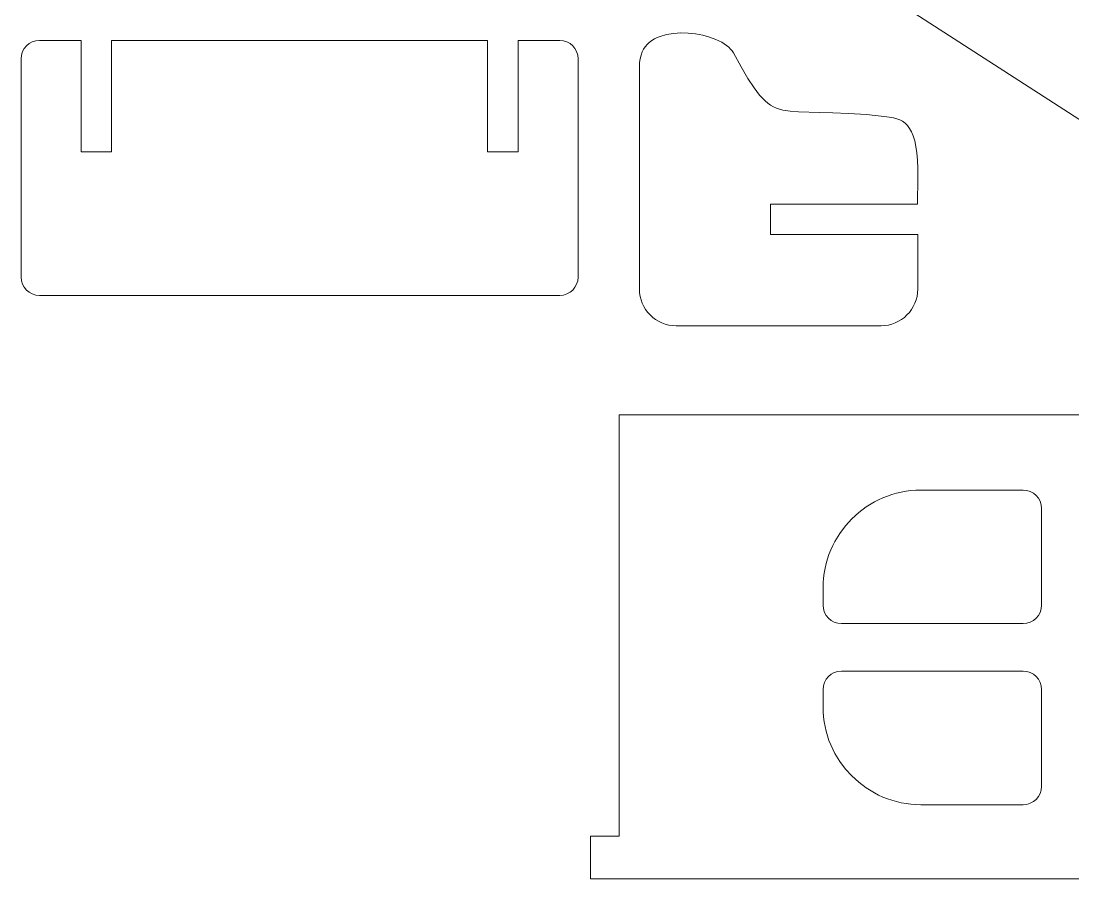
# Model space of a CAD drawing. Header units: millimetres. Extents: x -580 to 580, y -723 to 723.
# Drawn here: x -580.1 to -485, y 35.5 to 113 of the extents above; entities that cross this region are included whole.
import ezdxf

# ---------------------------------------------------------------- set-up
doc = ezdxf.new("R2010")
doc.units = ezdxf.units.MM
doc.header["$MEASUREMENT"] = 0
doc.layers.add('Camada 1', color=7, linetype='Continuous')

msp = doc.modelspace()

# ---------------------------------------------------------------- linework, layer by layer
at = {"layer": 'Camada 1', "color": 250, "lineweight": 9}
for points, knots in [([(-327.4136, 221.5947), (-327.4136, 221.5947), (-327.4136, 199.4719), (-327.4136, 199.4719), (-327.4136, 199.4719), (-327.4136, 199.4719), (-331.1503, 199.4719), (-331.1503, 199.4719), (-331.1503, 199.4719), (-331.1503, 199.4719), (-331.1774, 171.7923), (-331.1774, 171.7923), (-331.1774, 171.7923), (-331.1774, 171.7923), (-391.3161, 132.9591), (-391.3161, 132.9591), (-391.3161, 132.9591), (-391.3161, 132.9591), (-385.7102, 124.3267), (-385.7102, 124.3267), (-385.7102, 124.3267), (-385.7102, 124.3267), (-404.264, 112.2775), (-404.264, 112.2775), (-404.264, 112.2775), (-404.264, 112.2775), (-409.9009, 120.958), (-409.9009, 120.958), (-409.9009, 120.958), (-409.9009, 120.958), (-460.1927, 88.4833), (-460.1927, 88.4833), (-460.1927, 88.4833), (-460.1927, 88.4833), (-525.9572, 130.8795), (-525.9572, 130.8795), (-525.9572, 130.8795), (-525.9572, 130.8795), (-533.1604, 119.4193), (-533.1604, 119.4193), (-533.1604, 119.4193), (-533.1604, 119.4193), (-549.8627, 130.0859), (-549.8627, 130.0859), (-549.8627, 130.0859), (-549.8627, 130.0859), (-545.5261, 136.9854), (-545.5261, 136.9854), (-545.5261, 136.9854), (-545.5261, 136.9854), (-538.1889, 132.2052), (-538.1889, 132.2052), (-538.1889, 132.2052), (-538.1889, 132.2052), (-536.7172, 134.5469), (-536.7172, 134.5469), (-536.7172, 134.5469), (-536.7172, 134.5469), (-544.0544, 139.3271), (-544.0544, 139.3271), (-544.0544, 139.3271), (-544.0544, 139.3271), (-542.5246, 141.7606), (-542.5246, 141.7606), (-542.5246, 141.7606), (-542.5246, 141.7606), (-580.1487, 165.8148), (-580.1487, 165.8148), (-580.1487, 165.8148), (-580.1487, 165.8148), (-580.1487, 168.2383), (-580.1487, 168.2383), (-580.1487, 168.2383), (-580.1487, 168.2383), (-575.0627, 168.2383), (-575.0627, 168.2383), (-575.0627, 168.2383), (-575.0627, 168.2383), (-575.0627, 171.0037), (-575.0627, 171.0037), (-575.0627, 171.0037), (-575.0627, 171.0037), (-580.1487, 171.0037), (-580.1487, 171.0037), (-580.1487, 171.0037), (-580.1487, 171.0037), (-580.1487, 175.0521), (-580.1487, 175.0521), (-580.1487, 175.0521), (-580.1487, 175.0521), (-544.189, 198.586), (-544.189, 198.586), (-544.189, 198.586), (-544.189, 198.586), (-545.722, 200.9709), (-545.722, 200.9709), (-545.722, 200.9709), (-545.722, 200.9709), (-536.4172, 206.9523), (-536.4172, 206.9523), (-536.4172, 206.9523), (-536.4172, 206.9523), (-537.9122, 209.2785), (-537.9122, 209.2785), (-537.9122, 209.2785), (-537.9122, 209.2785), (-547.217, 203.2971), (-547.217, 203.2971), (-547.217, 203.2971), (-547.217, 203.2971), (-551.6239, 210.1524), (-551.6239, 210.1524), (-551.6239, 210.1524), (-551.6239, 210.1524), (-533.7516, 221.3779), (-533.7516, 221.3779), (-533.7516, 221.3779), (-533.7516, 221.3779), (-526.3538, 209.869), (-526.3538, 209.869), (-526.3538, 209.869), (-526.3538, 209.869), (-376.7512, 306.9205), (-376.7512, 306.9205), (-376.7512, 306.9205), (-376.7512, 306.9205), (-378.2981, 309.3364), (-378.2981, 309.3364), (-378.2981, 309.3364), (-378.2981, 309.3364), (-368.9844, 315.3029), (-368.9844, 315.3029), (-368.9844, 315.3029), (-368.9844, 315.3029), (-370.5677, 318.0922), (-370.5677, 318.0922), (-370.5677, 318.0922), (-370.5677, 318.0922), (-379.8825, 312.1257), (-379.8825, 312.1257), (-379.8825, 312.1257), (-379.8825, 312.1257), (-384.1861, 318.5267), (-384.1861, 318.5267), (-384.1861, 318.5267), (-384.1861, 318.5267), (-366.2023, 329.8151), (-366.2023, 329.8151), (-366.2023, 329.8151), (-366.2023, 329.8151), (-358.8232, 318.2963), (-358.8232, 318.2963), (-358.8232, 318.2963), (-358.8232, 318.2963), (-331.0148, 336.2943), (-331.0148, 336.2943), (-331.0148, 336.2943), (-331.0148, 336.2943), (-331.0547, 296.2863), (-331.0547, 296.2863), (-331.0547, 296.2863), (-331.0547, 296.2863), (-328.2661, 296.2863), (-328.2661, 296.2863), (-328.2661, 296.2863), (-328.2661, 296.2863), (-328.2661, 274.1635), (-328.2661, 274.1635), (-328.2661, 274.1635), (-328.2661, 274.1635), (-331.0762, 274.1635), (-331.0762, 274.1635), (-331.0762, 274.1635), (-331.0762, 274.1635), (-331.1282, 221.5947), (-331.1282, 221.5947), (-331.1282, 221.5947), (-331.1282, 221.5947), (-327.4136, 221.5947), (-327.4136, 221.5947), (-327.4136, 221.5947), (-327.4136, 221.5947), (-327.4136, 221.5947), (-327.4136, 221.5947)], [0, 0, 0, 0, 0.0212766, 0.0212766, 0.0212766, 0.0212766, 0.0425532, 0.0425532, 0.0425532, 0.0425532, 0.0638298, 0.0638298, 0.0638298, 0.0638298, 0.0851064, 0.0851064, 0.0851064, 0.0851064, 0.106383, 0.106383, 0.106383, 0.106383, 0.1276596, 0.1276596, 0.1276596, 0.1276596, 0.1489362, 0.1489362, 0.1489362, 0.1489362, 0.1702128, 0.1702128, 0.1702128, 0.1702128, 0.1914894, 0.1914894, 0.1914894, 0.1914894, 0.212766, 0.212766, 0.212766, 0.212766, 0.2340426, 0.2340426, 0.2340426, 0.2340426, 0.2553191, 0.2553191, 0.2553191, 0.2553191, 0.2765957, 0.2765957, 0.2765957, 0.2765957, 0.2978723, 0.2978723, 0.2978723, 0.2978723, 0.3191489, 0.3191489, 0.3191489, 0.3191489, 0.3404255, 0.3404255, 0.3404255, 0.3404255, 0.3617021, 0.3617021, 0.3617021, 0.3617021, 0.3829787, 0.3829787, 0.3829787, 0.3829787, 0.4042553, 0.4042553, 0.4042553, 0.4042553, 0.4255319, 0.4255319, 0.4255319, 0.4255319, 0.4468085, 0.4468085, 0.4468085, 0.4468085, 0.4680851, 0.4680851, 0.4680851, 0.4680851, 0.4893617, 0.4893617, 0.4893617, 0.4893617, 0.5106383, 0.5106383, 0.5106383, 0.5106383, 0.5319149, 0.5319149, 0.5319149, 0.5319149, 0.5531915, 0.5531915, 0.5531915, 0.5531915, 0.5744681, 0.5744681, 0.5744681, 0.5744681, 0.5957447, 0.5957447, 0.5957447, 0.5957447, 0.6170213, 0.6170213, 0.6170213, 0.6170213, 0.6382979, 0.6382979, 0.6382979, 0.6382979, 0.6595745, 0.6595745, 0.6595745, 0.6595745, 0.6808511, 0.6808511, 0.6808511, 0.6808511, 0.7021277, 0.7021277, 0.7021277, 0.7021277, 0.7234043, 0.7234043, 0.7234043, 0.7234043, 0.7446809, 0.7446809, 0.7446809, 0.7446809, 0.7659574, 0.7659574, 0.7659574, 0.7659574, 0.787234, 0.787234, 0.787234, 0.787234, 0.8085106, 0.8085106, 0.8085106, 0.8085106, 0.8297872, 0.8297872, 0.8297872, 0.8297872, 0.8510638, 0.8510638, 0.8510638, 0.8510638, 0.8723404, 0.8723404, 0.8723404, 0.8723404, 0.893617, 0.893617, 0.893617, 0.893617, 0.9148936, 0.9148936, 0.9148936, 0.9148936, 0.9361702, 0.9361702, 0.9361702, 0.9361702, 0.9574468, 0.9574468, 0.9574468, 0.9574468, 1, 1, 1, 1]), ([(-524.2483, 88.7954), (-524.2483, 88.7954), (-524.2483, 108.9376), (-524.2483, 108.9376), (-524.2483, 108.9376), (-524.2483, 108.9376), (-524.2309, 109.2757), (-524.2309, 109.2757), (-524.2309, 109.2757), (-524.2309, 109.2757), (-524.1799, 109.6042), (-524.1799, 109.6042), (-524.1799, 109.6042), (-524.1799, 109.6042), (-524.0976, 109.9216), (-524.0976, 109.9216), (-524.0976, 109.9216), (-524.0976, 109.9216), (-523.9862, 110.2263), (-523.9862, 110.2263), (-523.9862, 110.2263), (-523.9862, 110.2263), (-523.8649, 110.4707), (-523.8649, 110.4707), (-523.8649, 110.4707), (-523.8649, 110.4707), (-523.7168, 110.6945), (-523.7168, 110.6945), (-523.7168, 110.6945), (-523.7168, 110.6945), (-523.5437, 110.8981), (-523.5437, 110.8981), (-523.5437, 110.8981), (-523.5437, 110.8981), (-523.3474, 111.082), (-523.3474, 111.082), (-523.3474, 111.082), (-523.3474, 111.082), (-523.1296, 111.2467), (-523.1296, 111.2467), (-523.1296, 111.2467), (-523.1296, 111.2467), (-522.8922, 111.3926), (-522.8922, 111.3926), (-522.8922, 111.3926), (-522.8922, 111.3926), (-522.637, 111.5203), (-522.637, 111.5203), (-522.637, 111.5203), (-522.637, 111.5203), (-522.3657, 111.6302), (-522.3657, 111.6302), (-522.3657, 111.6302), (-522.3657, 111.6302), (-521.7825, 111.7983), (-521.7825, 111.7983), (-521.7825, 111.7983), (-521.7825, 111.7983), (-521.157, 111.9007), (-521.157, 111.9007), (-521.157, 111.9007), (-521.157, 111.9007), (-520.5034, 111.9413), (-520.5034, 111.9413), (-520.5034, 111.9413), (-520.5034, 111.9413), (-519.8365, 111.9236), (-519.8365, 111.9236), (-519.8365, 111.9236), (-519.8365, 111.9236), (-519.1704, 111.8513), (-519.1704, 111.8513), (-519.1704, 111.8513), (-519.1704, 111.8513), (-518.5198, 111.7284), (-518.5198, 111.7284), (-518.5198, 111.7284), (-518.5198, 111.7284), (-517.8991, 111.5585), (-517.8991, 111.5585), (-517.8991, 111.5585), (-517.8991, 111.5585), (-517.3225, 111.3452), (-517.3225, 111.3452), (-517.3225, 111.3452), (-517.3225, 111.3452), (-516.8047, 111.0924), (-516.8047, 111.0924), (-516.8047, 111.0924), (-516.8047, 111.0924), (-516.3601, 110.8038), (-516.3601, 110.8038), (-516.3601, 110.8038), (-516.3601, 110.8038), (-516.1698, 110.6472), (-516.1698, 110.6472), (-516.1698, 110.6472), (-516.1698, 110.6472), (-516.0031, 110.483), (-516.0031, 110.483), (-516.0031, 110.483), (-516.0031, 110.483), (-515.862, 110.3118), (-515.862, 110.3118), (-515.862, 110.3118), (-515.862, 110.3118), (-515.7482, 110.1339), (-515.7482, 110.1339), (-515.7482, 110.1339), (-515.7482, 110.1339), (-515.0445, 108.8749), (-515.0445, 108.8749), (-515.0445, 108.8749), (-515.0445, 108.8749), (-514.4302, 107.8327), (-514.4302, 107.8327), (-514.4302, 107.8327), (-514.4302, 107.8327), (-513.8811, 106.9867), (-513.8811, 106.9867), (-513.8811, 106.9867), (-513.8811, 106.9867), (-513.3737, 106.3159), (-513.3737, 106.3159), (-513.3737, 106.3159), (-513.3737, 106.3159), (-513.1281, 106.0397), (-513.1281, 106.0397), (-513.1281, 106.0397), (-513.1281, 106.0397), (-512.8839, 105.7996), (-512.8839, 105.7996), (-512.8839, 105.7996), (-512.8839, 105.7996), (-512.6383, 105.5929), (-512.6383, 105.5929), (-512.6383, 105.5929), (-512.6383, 105.5929), (-512.3881, 105.417), (-512.3881, 105.417), (-512.3881, 105.417), (-512.3881, 105.417), (-512.1305, 105.2693), (-512.1305, 105.2693), (-512.1305, 105.2693), (-512.1305, 105.2693), (-511.8625, 105.1473), (-511.8625, 105.1473), (-511.8625, 105.1473), (-511.8625, 105.1473), (-511.5812, 105.0482), (-511.5812, 105.0482), (-511.5812, 105.0482), (-511.5812, 105.0482), (-511.2833, 104.9695), (-511.2833, 104.9695), (-511.2833, 104.9695), (-511.2833, 104.9695), (-510.6266, 104.8632), (-510.6266, 104.8632), (-510.6266, 104.8632), (-510.6266, 104.8632), (-509.8688, 104.8072), (-509.8688, 104.8072), (-509.8688, 104.8072), (-509.8688, 104.8072), (-507.954, 104.7634), (-507.954, 104.7634), (-507.954, 104.7634), (-507.954, 104.7634), (-506.7497, 104.734), (-506.7497, 104.734), (-506.7497, 104.734), (-506.7497, 104.734), (-505.3489, 104.6719), (-505.3489, 104.6719), (-505.3489, 104.6719), (-505.3489, 104.6719), (-503.7278, 104.5561), (-503.7278, 104.5561), (-503.7278, 104.5561), (-503.7278, 104.5561), (-501.8627, 104.366), (-501.8627, 104.366), (-501.8627, 104.366), (-501.8627, 104.366), (-501.2618, 104.2671), (-501.2618, 104.2671), (-501.2618, 104.2671), (-501.2618, 104.2671), (-500.9808, 104.19), (-500.9808, 104.19), (-500.9808, 104.19), (-500.9808, 104.19), (-500.7146, 104.0874), (-500.7146, 104.0874), (-500.7146, 104.0874), (-500.7146, 104.0874), (-500.4641, 103.9536), (-500.4641, 103.9536), (-500.4641, 103.9536), (-500.4641, 103.9536), (-500.2304, 103.7834), (-500.2304, 103.7834), (-500.2304, 103.7834), (-500.2304, 103.7834), (-500.015, 103.5711), (-500.015, 103.5711), (-500.015, 103.5711), (-500.015, 103.5711), (-499.8187, 103.3113), (-499.8187, 103.3113), (-499.8187, 103.3113), (-499.8187, 103.3113), (-499.6429, 102.9985), (-499.6429, 102.9985), (-499.6429, 102.9985), (-499.6429, 102.9985), (-499.4885, 102.6273), (-499.4885, 102.6273), (-499.4885, 102.6273), (-499.4885, 102.6273), (-499.3568, 102.1922), (-499.3568, 102.1922), (-499.3568, 102.1922), (-499.3568, 102.1922), (-499.2489, 101.6877), (-499.2489, 101.6877), (-499.2489, 101.6877), (-499.2489, 101.6877), (-499.1662, 101.1084), (-499.1662, 101.1084), (-499.1662, 101.1084), (-499.1662, 101.1084), (-499.1095, 100.4487), (-499.1095, 100.4487), (-499.1095, 100.4487), (-499.1095, 100.4487), (-499.0801, 99.7034), (-499.0801, 99.7034), (-499.0801, 99.7034), (-499.0801, 99.7034), (-499.0792, 98.8668), (-499.0792, 98.8668), (-499.0792, 98.8668), (-499.0792, 98.8668), (-499.0891, 96.4764), (-499.0891, 96.4764), (-499.0891, 96.4764), (-499.0891, 96.4764), (-512.3932, 96.4764), (-512.3932, 96.4764), (-512.3932, 96.4764), (-512.3932, 96.4764), (-512.3932, 93.7111), (-512.3932, 93.7111), (-512.3932, 93.7111), (-512.3932, 93.7111), (-499.0792, 93.7111), (-499.0792, 93.7111), (-499.0792, 93.7111), (-499.0792, 93.7111), (-499.0792, 88.7954), (-499.0792, 88.7954), (-499.0792, 88.7954), (-499.0792, 88.7954), (-499.0964, 88.4573), (-499.0964, 88.4573), (-499.0964, 88.4573), (-499.0964, 88.4573), (-499.1469, 88.1285), (-499.1469, 88.1285), (-499.1469, 88.1285), (-499.1469, 88.1285), (-499.229, 87.811), (-499.229, 87.811), (-499.229, 87.811), (-499.229, 87.811), (-499.3408, 87.5067), (-499.3408, 87.5067), (-499.3408, 87.5067), (-499.3408, 87.5067), (-499.4809, 87.2165), (-499.4809, 87.2165), (-499.4809, 87.2165), (-499.4809, 87.2165), (-499.6476, 86.9428), (-499.6476, 86.9428), (-499.6476, 86.9428), (-499.6476, 86.9428), (-499.8392, 86.6872), (-499.8392, 86.6872), (-499.8392, 86.6872), (-499.8392, 86.6872), (-500.0537, 86.4515), (-500.0537, 86.4515), (-500.0537, 86.4515), (-500.0537, 86.4515), (-500.2895, 86.2371), (-500.2895, 86.2371), (-500.2895, 86.2371), (-500.2895, 86.2371), (-500.5453, 86.0457), (-500.5453, 86.0457), (-500.5453, 86.0457), (-500.5453, 86.0457), (-500.819, 85.8791), (-500.819, 85.8791), (-500.819, 85.8791), (-500.819, 85.8791), (-501.109, 85.7391), (-501.109, 85.7391), (-501.109, 85.7391), (-501.109, 85.7391), (-501.4134, 85.6272), (-501.4134, 85.6272), (-501.4134, 85.6272), (-501.4134, 85.6272), (-501.7308, 85.545), (-501.7308, 85.545), (-501.7308, 85.545), (-501.7308, 85.545), (-502.0595, 85.4943), (-502.0595, 85.4943), (-502.0595, 85.4943), (-502.0595, 85.4943), (-502.3976, 85.4769), (-502.3976, 85.4769), (-502.3976, 85.4769), (-502.3976, 85.4769), (-520.9299, 85.4769), (-520.9299, 85.4769), (-520.9299, 85.4769), (-520.9299, 85.4769), (-521.268, 85.4942), (-521.268, 85.4942), (-521.268, 85.4942), (-521.268, 85.4942), (-521.5966, 85.5447), (-521.5966, 85.5447), (-521.5966, 85.5447), (-521.5966, 85.5447), (-521.9141, 85.6267), (-521.9141, 85.6267), (-521.9141, 85.6267), (-521.9141, 85.6267), (-522.2185, 85.7385), (-522.2185, 85.7385), (-522.2185, 85.7385), (-522.2185, 85.7385), (-522.5083, 85.8786), (-522.5083, 85.8786), (-522.5083, 85.8786), (-522.5083, 85.8786), (-522.7818, 86.0452), (-522.7818, 86.0452), (-522.7818, 86.0452), (-522.7818, 86.0452), (-523.0373, 86.2368), (-523.0373, 86.2368), (-523.0373, 86.2368), (-523.0373, 86.2368), (-523.2732, 86.4515), (-523.2732, 86.4515), (-523.2732, 86.4515), (-523.2732, 86.4515), (-523.4879, 86.6876), (-523.4879, 86.6876), (-523.4879, 86.6876), (-523.4879, 86.6876), (-523.6795, 86.9434), (-523.6795, 86.9434), (-523.6795, 86.9434), (-523.6795, 86.9434), (-523.8461, 87.2171), (-523.8461, 87.2171), (-523.8461, 87.2171), (-523.8461, 87.2171), (-523.9862, 87.5067), (-523.9862, 87.5067), (-523.9862, 87.5067), (-523.9862, 87.5067), (-524.0981, 87.8112), (-524.0981, 87.8112), (-524.0981, 87.8112), (-524.0981, 87.8112), (-524.1803, 88.1286), (-524.1803, 88.1286), (-524.1803, 88.1286), (-524.1803, 88.1286), (-524.231, 88.4573), (-524.231, 88.4573), (-524.231, 88.4573), (-524.231, 88.4573), (-524.2483, 88.7954), (-524.2483, 88.7954), (-524.2483, 88.7954), (-524.2483, 88.7954), (-524.2483, 88.7954), (-524.2483, 88.7954)], [0, 0, 0, 0, 0.009901, 0.009901, 0.009901, 0.009901, 0.019802, 0.019802, 0.019802, 0.019802, 0.029703, 0.029703, 0.029703, 0.029703, 0.039604, 0.039604, 0.039604, 0.039604, 0.049505, 0.049505, 0.049505, 0.049505, 0.0594059, 0.0594059, 0.0594059, 0.0594059, 0.0693069, 0.0693069, 0.0693069, 0.0693069, 0.0792079, 0.0792079, 0.0792079, 0.0792079, 0.0891089, 0.0891089, 0.0891089, 0.0891089, 0.0990099, 0.0990099, 0.0990099, 0.0990099, 0.1089109, 0.1089109, 0.1089109, 0.1089109, 0.1188119, 0.1188119, 0.1188119, 0.1188119, 0.1287129, 0.1287129, 0.1287129, 0.1287129, 0.1386139, 0.1386139, 0.1386139, 0.1386139, 0.1485149, 0.1485149, 0.1485149, 0.1485149, 0.1584158, 0.1584158, 0.1584158, 0.1584158, 0.1683168, 0.1683168, 0.1683168, 0.1683168, 0.1782178, 0.1782178, 0.1782178, 0.1782178, 0.1881188, 0.1881188, 0.1881188, 0.1881188, 0.1980198, 0.1980198, 0.1980198, 0.1980198, 0.2079208, 0.2079208, 0.2079208, 0.2079208, 0.2178218, 0.2178218, 0.2178218, 0.2178218, 0.2277228, 0.2277228, 0.2277228, 0.2277228, 0.2376238, 0.2376238, 0.2376238, 0.2376238, 0.2475248, 0.2475248, 0.2475248, 0.2475248, 0.2574257, 0.2574257, 0.2574257, 0.2574257, 0.2673267, 0.2673267, 0.2673267, 0.2673267, 0.2772277, 0.2772277, 0.2772277, 0.2772277, 0.2871287, 0.2871287, 0.2871287, 0.2871287, 0.2970297, 0.2970297, 0.2970297, 0.2970297, 0.3069307, 0.3069307, 0.3069307, 0.3069307, 0.3168317, 0.3168317, 0.3168317, 0.3168317, 0.3267327, 0.3267327, 0.3267327, 0.3267327, 0.3366337, 0.3366337, 0.3366337, 0.3366337, 0.3465347, 0.3465347, 0.3465347, 0.3465347, 0.3564356, 0.3564356, 0.3564356, 0.3564356, 0.3663366, 0.3663366, 0.3663366, 0.3663366, 0.3762376, 0.3762376, 0.3762376, 0.3762376, 0.3861386, 0.3861386, 0.3861386, 0.3861386, 0.3960396, 0.3960396, 0.3960396, 0.3960396, 0.4059406, 0.4059406, 0.4059406, 0.4059406, 0.4158416, 0.4158416, 0.4158416, 0.4158416, 0.4257426, 0.4257426, 0.4257426, 0.4257426, 0.4356436, 0.4356436, 0.4356436, 0.4356436, 0.4455446, 0.4455446, 0.4455446, 0.4455446, 0.4554455, 0.4554455, 0.4554455, 0.4554455, 0.4653465, 0.4653465, 0.4653465, 0.4653465, 0.4752475, 0.4752475, 0.4752475, 0.4752475, 0.4851485, 0.4851485, 0.4851485, 0.4851485, 0.4950495, 0.4950495, 0.4950495, 0.4950495, 0.5049505, 0.5049505, 0.5049505, 0.5049505, 0.5148515, 0.5148515, 0.5148515, 0.5148515, 0.5247525, 0.5247525, 0.5247525, 0.5247525, 0.5346535, 0.5346535, 0.5346535, 0.5346535, 0.5445545, 0.5445545, 0.5445545, 0.5445545, 0.5544554, 0.5544554, 0.5544554, 0.5544554, 0.5643564, 0.5643564, 0.5643564, 0.5643564, 0.5742574, 0.5742574, 0.5742574, 0.5742574, 0.5841584, 0.5841584, 0.5841584, 0.5841584, 0.5940594, 0.5940594, 0.5940594, 0.5940594, 0.6039604, 0.6039604, 0.6039604, 0.6039604, 0.6138614, 0.6138614, 0.6138614, 0.6138614, 0.6237624, 0.6237624, 0.6237624, 0.6237624, 0.6336634, 0.6336634, 0.6336634, 0.6336634, 0.6435644, 0.6435644, 0.6435644, 0.6435644, 0.6534653, 0.6534653, 0.6534653, 0.6534653, 0.6633663, 0.6633663, 0.6633663, 0.6633663, 0.6732673, 0.6732673, 0.6732673, 0.6732673, 0.6831683, 0.6831683, 0.6831683, 0.6831683, 0.6930693, 0.6930693, 0.6930693, 0.6930693, 0.7029703, 0.7029703, 0.7029703, 0.7029703, 0.7128713, 0.7128713, 0.7128713, 0.7128713, 0.7227723, 0.7227723, 0.7227723, 0.7227723, 0.7326733, 0.7326733, 0.7326733, 0.7326733, 0.7425743, 0.7425743, 0.7425743, 0.7425743, 0.7524752, 0.7524752, 0.7524752, 0.7524752, 0.7623762, 0.7623762, 0.7623762, 0.7623762, 0.7722772, 0.7722772, 0.7722772, 0.7722772, 0.7821782, 0.7821782, 0.7821782, 0.7821782, 0.7920792, 0.7920792, 0.7920792, 0.7920792, 0.8019802, 0.8019802, 0.8019802, 0.8019802, 0.8118812, 0.8118812, 0.8118812, 0.8118812, 0.8217822, 0.8217822, 0.8217822, 0.8217822, 0.8316832, 0.8316832, 0.8316832, 0.8316832, 0.8415842, 0.8415842, 0.8415842, 0.8415842, 0.8514851, 0.8514851, 0.8514851, 0.8514851, 0.8613861, 0.8613861, 0.8613861, 0.8613861, 0.8712871, 0.8712871, 0.8712871, 0.8712871, 0.8811881, 0.8811881, 0.8811881, 0.8811881, 0.8910891, 0.8910891, 0.8910891, 0.8910891, 0.9009901, 0.9009901, 0.9009901, 0.9009901, 0.9108911, 0.9108911, 0.9108911, 0.9108911, 0.9207921, 0.9207921, 0.9207921, 0.9207921, 0.9306931, 0.9306931, 0.9306931, 0.9306931, 0.9405941, 0.9405941, 0.9405941, 0.9405941, 0.950495, 0.950495, 0.950495, 0.950495, 0.960396, 0.960396, 0.960396, 0.960396, 0.970297, 0.970297, 0.970297, 0.970297, 0.980198, 0.980198, 0.980198, 0.980198, 1, 1, 1, 1]), ([(-531.4448, 88.2205), (-531.4448, 88.2205), (-578.4895, 88.2205), (-578.4895, 88.2205), (-578.4895, 88.2205), (-578.4895, 88.2205), (-578.8228, 88.2544), (-578.8228, 88.2544), (-578.8228, 88.2544), (-578.8228, 88.2544), (-579.1337, 88.3514), (-579.1337, 88.3514), (-579.1337, 88.3514), (-579.1337, 88.3514), (-579.4155, 88.5049), (-579.4155, 88.5049), (-579.4155, 88.5049), (-579.4155, 88.5049), (-579.6614, 88.7079), (-579.6614, 88.7079), (-579.6614, 88.7079), (-579.6614, 88.7079), (-579.8643, 88.9537), (-579.8643, 88.9537), (-579.8643, 88.9537), (-579.8643, 88.9537), (-580.0177, 89.2355), (-580.0177, 89.2355), (-580.0177, 89.2355), (-580.0177, 89.2355), (-580.1149, 89.5464), (-580.1149, 89.5464), (-580.1149, 89.5464), (-580.1149, 89.5464), (-580.1487, 89.8798), (-580.1487, 89.8798), (-580.1487, 89.8798), (-580.1487, 89.8798), (-580.1487, 109.6089), (-580.1487, 109.6089), (-580.1487, 109.6089), (-580.1487, 109.6089), (-580.1149, 109.9422), (-580.1149, 109.9422), (-580.1149, 109.9422), (-580.1149, 109.9422), (-580.0177, 110.2531), (-580.0177, 110.2531), (-580.0177, 110.2531), (-580.0177, 110.2531), (-579.8643, 110.5349), (-579.8643, 110.5349), (-579.8643, 110.5349), (-579.8643, 110.5349), (-579.6614, 110.7807), (-579.6614, 110.7807), (-579.6614, 110.7807), (-579.6614, 110.7807), (-579.4155, 110.9837), (-579.4155, 110.9837), (-579.4155, 110.9837), (-579.4155, 110.9837), (-579.1337, 111.1372), (-579.1337, 111.1372), (-579.1337, 111.1372), (-579.1337, 111.1372), (-578.8228, 111.2343), (-578.8228, 111.2343), (-578.8228, 111.2343), (-578.8228, 111.2343), (-578.4895, 111.2681), (-578.4895, 111.2681), (-578.4895, 111.2681), (-578.4895, 111.2681), (-574.7242, 111.2681), (-574.7242, 111.2681), (-574.7242, 111.2681), (-574.7242, 111.2681), (-574.7242, 101.1889), (-574.7242, 101.1889), (-574.7242, 101.1889), (-574.7242, 101.1889), (-571.9588, 101.1889), (-571.9588, 101.1889), (-571.9588, 101.1889), (-571.9588, 101.1889), (-571.9588, 111.2681), (-571.9588, 111.2681), (-571.9588, 111.2681), (-571.9588, 111.2681), (-537.9749, 111.2681), (-537.9749, 111.2681), (-537.9749, 111.2681), (-537.9749, 111.2681), (-537.9749, 101.1889), (-537.9749, 101.1889), (-537.9749, 101.1889), (-537.9749, 101.1889), (-535.2095, 101.1889), (-535.2095, 101.1889), (-535.2095, 101.1889), (-535.2095, 101.1889), (-535.2095, 111.2681), (-535.2095, 111.2681), (-535.2095, 111.2681), (-535.2095, 111.2681), (-531.4448, 111.2681), (-531.4448, 111.2681), (-531.4448, 111.2681), (-531.4448, 111.2681), (-531.1115, 111.2343), (-531.1115, 111.2343), (-531.1115, 111.2343), (-531.1115, 111.2343), (-530.8005, 111.1372), (-530.8005, 111.1372), (-530.8005, 111.1372), (-530.8005, 111.1372), (-530.5187, 110.9837), (-530.5187, 110.9837), (-530.5187, 110.9837), (-530.5187, 110.9837), (-530.273, 110.7807), (-530.273, 110.7807), (-530.273, 110.7807), (-530.273, 110.7807), (-530.0699, 110.5349), (-530.0699, 110.5349), (-530.0699, 110.5349), (-530.0699, 110.5349), (-529.9165, 110.2531), (-529.9165, 110.2531), (-529.9165, 110.2531), (-529.9165, 110.2531), (-529.8193, 109.9422), (-529.8193, 109.9422), (-529.8193, 109.9422), (-529.8193, 109.9422), (-529.7856, 109.6089), (-529.7856, 109.6089), (-529.7856, 109.6089), (-529.7856, 109.6089), (-529.7856, 89.8798), (-529.7856, 89.8798), (-529.7856, 89.8798), (-529.7856, 89.8798), (-529.8193, 89.5464), (-529.8193, 89.5464), (-529.8193, 89.5464), (-529.8193, 89.5464), (-529.9165, 89.2355), (-529.9165, 89.2355), (-529.9165, 89.2355), (-529.9165, 89.2355), (-530.0699, 88.9537), (-530.0699, 88.9537), (-530.0699, 88.9537), (-530.0699, 88.9537), (-530.273, 88.7079), (-530.273, 88.7079), (-530.273, 88.7079), (-530.273, 88.7079), (-530.5187, 88.5049), (-530.5187, 88.5049), (-530.5187, 88.5049), (-530.5187, 88.5049), (-530.8005, 88.3514), (-530.8005, 88.3514), (-530.8005, 88.3514), (-530.8005, 88.3514), (-531.1115, 88.2544), (-531.1115, 88.2544), (-531.1115, 88.2544), (-531.1115, 88.2544), (-531.4448, 88.2205), (-531.4448, 88.2205), (-531.4448, 88.2205), (-531.4448, 88.2205), (-531.4448, 88.2205), (-531.4448, 88.2205)], [0, 0, 0, 0, 0.0217391, 0.0217391, 0.0217391, 0.0217391, 0.0434783, 0.0434783, 0.0434783, 0.0434783, 0.0652174, 0.0652174, 0.0652174, 0.0652174, 0.0869565, 0.0869565, 0.0869565, 0.0869565, 0.1086957, 0.1086957, 0.1086957, 0.1086957, 0.1304348, 0.1304348, 0.1304348, 0.1304348, 0.1521739, 0.1521739, 0.1521739, 0.1521739, 0.173913, 0.173913, 0.173913, 0.173913, 0.1956522, 0.1956522, 0.1956522, 0.1956522, 0.2173913, 0.2173913, 0.2173913, 0.2173913, 0.2391304, 0.2391304, 0.2391304, 0.2391304, 0.2608696, 0.2608696, 0.2608696, 0.2608696, 0.2826087, 0.2826087, 0.2826087, 0.2826087, 0.3043478, 0.3043478, 0.3043478, 0.3043478, 0.326087, 0.326087, 0.326087, 0.326087, 0.3478261, 0.3478261, 0.3478261, 0.3478261, 0.3695652, 0.3695652, 0.3695652, 0.3695652, 0.3913043, 0.3913043, 0.3913043, 0.3913043, 0.4130435, 0.4130435, 0.4130435, 0.4130435, 0.4347826, 0.4347826, 0.4347826, 0.4347826, 0.4565217, 0.4565217, 0.4565217, 0.4565217, 0.4782609, 0.4782609, 0.4782609, 0.4782609, 0.5, 0.5, 0.5, 0.5, 0.5217391, 0.5217391, 0.5217391, 0.5217391, 0.5434783, 0.5434783, 0.5434783, 0.5434783, 0.5652174, 0.5652174, 0.5652174, 0.5652174, 0.5869565, 0.5869565, 0.5869565, 0.5869565, 0.6086957, 0.6086957, 0.6086957, 0.6086957, 0.6304348, 0.6304348, 0.6304348, 0.6304348, 0.6521739, 0.6521739, 0.6521739, 0.6521739, 0.673913, 0.673913, 0.673913, 0.673913, 0.6956522, 0.6956522, 0.6956522, 0.6956522, 0.7173913, 0.7173913, 0.7173913, 0.7173913, 0.7391304, 0.7391304, 0.7391304, 0.7391304, 0.7608696, 0.7608696, 0.7608696, 0.7608696, 0.7826087, 0.7826087, 0.7826087, 0.7826087, 0.8043478, 0.8043478, 0.8043478, 0.8043478, 0.826087, 0.826087, 0.826087, 0.826087, 0.8478261, 0.8478261, 0.8478261, 0.8478261, 0.8695652, 0.8695652, 0.8695652, 0.8695652, 0.8913043, 0.8913043, 0.8913043, 0.8913043, 0.9130435, 0.9130435, 0.9130435, 0.9130435, 0.9347826, 0.9347826, 0.9347826, 0.9347826, 0.9565217, 0.9565217, 0.9565217, 0.9565217, 1, 1, 1, 1]), ([(-526.0677, 77.4325), (-526.0677, 77.4325), (-401.1966, 77.4325), (-401.1966, 77.4325), (-401.1966, 77.4325), (-401.1966, 77.4325), (-401.1966, 39.3553), (-401.1966, 39.3553), (-401.1966, 39.3553), (-401.1966, 39.3553), (-395.9275, 39.3553), (-395.9275, 39.3553), (-395.9275, 39.3553), (-395.9275, 39.3553), (-395.9275, 35.4838), (-395.9275, 35.4838), (-395.9275, 35.4838), (-395.9275, 35.4838), (-528.6644, 35.4838), (-528.6644, 35.4838), (-528.6644, 35.4838), (-528.6644, 35.4838), (-528.6644, 39.3553), (-528.6644, 39.3553), (-528.6644, 39.3553), (-528.6644, 39.3553), (-526.0677, 39.3553), (-526.0677, 39.3553), (-526.0677, 39.3553), (-526.0677, 39.3553), (-526.0677, 77.4325), (-526.0677, 77.4325), (-526.0677, 77.4325), (-526.0677, 77.4325), (-526.0677, 77.4325), (-526.0677, 77.4325)], [0, 0, 0, 0, 0.1, 0.1, 0.1, 0.1, 0.2, 0.2, 0.2, 0.2, 0.3, 0.3, 0.3, 0.3, 0.4, 0.4, 0.4, 0.4, 0.5, 0.5, 0.5, 0.5, 0.6, 0.6, 0.6, 0.6, 0.7, 0.7, 0.7, 0.7, 0.8, 0.8, 0.8, 0.8, 1, 1, 1, 1])]:
    msp.add_open_spline(points, degree=3, knots=knots, dxfattribs=at)
at = {"layer": 'Camada 1', "color": 240, "lineweight": 9}
for points in [[(-505.9835, 58.5557), (-505.9835, 58.5557), (-489.5468, 58.5557), (-489.5468, 58.5557), (-489.5468, 58.5557), (-489.5468, 58.5557), (-489.2136, 58.5896), (-489.2136, 58.5896), (-489.2136, 58.5896), (-489.2136, 58.5896), (-488.9026, 58.6867), (-488.9026, 58.6867), (-488.9026, 58.6867), (-488.9026, 58.6867), (-488.6208, 58.8401), (-488.6208, 58.8401), (-488.6208, 58.8401), (-488.6208, 58.8401), (-488.3751, 59.0431), (-488.3751, 59.0431), (-488.3751, 59.0431), (-488.3751, 59.0431), (-488.172, 59.2889), (-488.172, 59.2889), (-488.172, 59.2889), (-488.172, 59.2889), (-488.0186, 59.5707), (-488.0186, 59.5707), (-488.0186, 59.5707), (-488.0186, 59.5707), (-487.9215, 59.8817), (-487.9215, 59.8817), (-487.9215, 59.8817), (-487.9215, 59.8817), (-487.8876, 60.2149), (-487.8876, 60.2149), (-487.8876, 60.2149), (-487.8876, 60.2149), (-487.8876, 68.9689), (-487.8876, 68.9689), (-487.8876, 68.9689), (-487.8876, 68.9689), (-487.9215, 69.3022), (-487.9215, 69.3022), (-487.9215, 69.3022), (-487.9215, 69.3022), (-488.0186, 69.6131), (-488.0186, 69.6131), (-488.0186, 69.6131), (-488.0186, 69.6131), (-488.172, 69.8949), (-488.172, 69.8949), (-488.172, 69.8949), (-488.172, 69.8949), (-488.3751, 70.1408), (-488.3751, 70.1408), (-488.3751, 70.1408), (-488.3751, 70.1408), (-488.6208, 70.3437), (-488.6208, 70.3437), (-488.6208, 70.3437), (-488.6208, 70.3437), (-488.9026, 70.4972), (-488.9026, 70.4972), (-488.9026, 70.4972), (-488.9026, 70.4972), (-489.2136, 70.5943), (-489.2136, 70.5943), (-489.2136, 70.5943), (-489.2136, 70.5943), (-489.5468, 70.6281), (-489.5468, 70.6281), (-489.5468, 70.6281), (-489.5468, 70.6281), (-498.7936, 70.6281), (-498.7936, 70.6281), (-498.7936, 70.6281), (-498.7936, 70.6281), (-499.2472, 70.6166), (-499.2472, 70.6166), (-499.2472, 70.6166), (-499.2472, 70.6166), (-499.6951, 70.5822), (-499.6951, 70.5822), (-499.6951, 70.5822), (-499.6951, 70.5822), (-500.1367, 70.5257), (-500.1367, 70.5257), (-500.1367, 70.5257), (-500.1367, 70.5257), (-500.5713, 70.4475), (-500.5713, 70.4475), (-500.5713, 70.4475), (-500.5713, 70.4475), (-500.9984, 70.3483), (-500.9984, 70.3483), (-500.9984, 70.3483), (-500.9984, 70.3483), (-501.4176, 70.2286), (-501.4176, 70.2286), (-501.4176, 70.2286), (-501.4176, 70.2286), (-501.8282, 70.089), (-501.8282, 70.089), (-501.8282, 70.089), (-501.8282, 70.089), (-502.2296, 69.9299), (-502.2296, 69.9299), (-502.2296, 69.9299), (-502.2296, 69.9299), (-502.6213, 69.752), (-502.6213, 69.752), (-502.6213, 69.752), (-502.6213, 69.752), (-503.0027, 69.5561), (-503.0027, 69.5561), (-503.0027, 69.5561), (-503.0027, 69.5561), (-503.7324, 69.1115), (-503.7324, 69.1115), (-503.7324, 69.1115), (-503.7324, 69.1115), (-504.4141, 68.6009), (-504.4141, 68.6009), (-504.4141, 68.6009), (-504.4141, 68.6009), (-505.0433, 68.0287), (-505.0433, 68.0287), (-505.0433, 68.0287), (-505.0433, 68.0287), (-505.6156, 67.3995), (-505.6156, 67.3995), (-505.6156, 67.3995), (-505.6156, 67.3995), (-506.1261, 66.7178), (-506.1261, 66.7178), (-506.1261, 66.7178), (-506.1261, 66.7178), (-506.5707, 65.9881), (-506.5707, 65.9881), (-506.5707, 65.9881), (-506.5707, 65.9881), (-506.7667, 65.6067), (-506.7667, 65.6067), (-506.7667, 65.6067), (-506.7667, 65.6067), (-506.9445, 65.2149), (-506.9445, 65.2149), (-506.9445, 65.2149), (-506.9445, 65.2149), (-507.1036, 64.8136), (-507.1036, 64.8136), (-507.1036, 64.8136), (-507.1036, 64.8136), (-507.2432, 64.4029), (-507.2432, 64.4029), (-507.2432, 64.4029), (-507.2432, 64.4029), (-507.3629, 63.9838), (-507.3629, 63.9838), (-507.3629, 63.9838), (-507.3629, 63.9838), (-507.4622, 63.5566), (-507.4622, 63.5566), (-507.4622, 63.5566), (-507.4622, 63.5566), (-507.5403, 63.122), (-507.5403, 63.122), (-507.5403, 63.122), (-507.5403, 63.122), (-507.5968, 62.6805), (-507.5968, 62.6805), (-507.5968, 62.6805), (-507.5968, 62.6805), (-507.6312, 62.2326), (-507.6312, 62.2326), (-507.6312, 62.2326), (-507.6312, 62.2326), (-507.6426, 61.779), (-507.6426, 61.779), (-507.6426, 61.779), (-507.6426, 61.779), (-507.6426, 60.2149), (-507.6426, 60.2149), (-507.6426, 60.2149), (-507.6426, 60.2149), (-507.6088, 59.8817), (-507.6088, 59.8817), (-507.6088, 59.8817), (-507.6088, 59.8817), (-507.5118, 59.5707), (-507.5118, 59.5707), (-507.5118, 59.5707), (-507.5118, 59.5707), (-507.3584, 59.2889), (-507.3584, 59.2889), (-507.3584, 59.2889), (-507.3584, 59.2889), (-507.1554, 59.0431), (-507.1554, 59.0431), (-507.1554, 59.0431), (-507.1554, 59.0431), (-506.9096, 58.8401), (-506.9096, 58.8401), (-506.9096, 58.8401), (-506.9096, 58.8401), (-506.6278, 58.6867), (-506.6278, 58.6867), (-506.6278, 58.6867), (-506.6278, 58.6867), (-506.3168, 58.5896), (-506.3168, 58.5896), (-506.3168, 58.5896), (-506.3168, 58.5896), (-505.9835, 58.5557), (-505.9835, 58.5557), (-505.9835, 58.5557), (-505.9835, 58.5557), (-505.9835, 58.5557), (-505.9835, 58.5557)], [(-505.9835, 54.2633), (-505.9835, 54.2633), (-489.5468, 54.2633), (-489.5468, 54.2633), (-489.5468, 54.2633), (-489.5468, 54.2633), (-489.2136, 54.2295), (-489.2136, 54.2295), (-489.2136, 54.2295), (-489.2136, 54.2295), (-488.9026, 54.1324), (-488.9026, 54.1324), (-488.9026, 54.1324), (-488.9026, 54.1324), (-488.6208, 53.9789), (-488.6208, 53.9789), (-488.6208, 53.9789), (-488.6208, 53.9789), (-488.3751, 53.776), (-488.3751, 53.776), (-488.3751, 53.776), (-488.3751, 53.776), (-488.172, 53.5301), (-488.172, 53.5301), (-488.172, 53.5301), (-488.172, 53.5301), (-488.0186, 53.2483), (-488.0186, 53.2483), (-488.0186, 53.2483), (-488.0186, 53.2483), (-487.9215, 52.9374), (-487.9215, 52.9374), (-487.9215, 52.9374), (-487.9215, 52.9374), (-487.8876, 52.6041), (-487.8876, 52.6041), (-487.8876, 52.6041), (-487.8876, 52.6041), (-487.8876, 43.8501), (-487.8876, 43.8501), (-487.8876, 43.8501), (-487.8876, 43.8501), (-487.9215, 43.5169), (-487.9215, 43.5169), (-487.9215, 43.5169), (-487.9215, 43.5169), (-488.0186, 43.2059), (-488.0186, 43.2059), (-488.0186, 43.2059), (-488.0186, 43.2059), (-488.172, 42.9241), (-488.172, 42.9241), (-488.172, 42.9241), (-488.172, 42.9241), (-488.3751, 42.6783), (-488.3751, 42.6783), (-488.3751, 42.6783), (-488.3751, 42.6783), (-488.6208, 42.4753), (-488.6208, 42.4753), (-488.6208, 42.4753), (-488.6208, 42.4753), (-488.9026, 42.3219), (-488.9026, 42.3219), (-488.9026, 42.3219), (-488.9026, 42.3219), (-489.2136, 42.2248), (-489.2136, 42.2248), (-489.2136, 42.2248), (-489.2136, 42.2248), (-489.5468, 42.1909), (-489.5468, 42.1909), (-489.5468, 42.1909), (-489.5468, 42.1909), (-498.7936, 42.1909), (-498.7936, 42.1909), (-498.7936, 42.1909), (-498.7936, 42.1909), (-499.2472, 42.2025), (-499.2472, 42.2025), (-499.2472, 42.2025), (-499.2472, 42.2025), (-499.6951, 42.2368), (-499.6951, 42.2368), (-499.6951, 42.2368), (-499.6951, 42.2368), (-500.1367, 42.2934), (-500.1367, 42.2934), (-500.1367, 42.2934), (-500.1367, 42.2934), (-500.5713, 42.3716), (-500.5713, 42.3716), (-500.5713, 42.3716), (-500.5713, 42.3716), (-500.9984, 42.4707), (-500.9984, 42.4707), (-500.9984, 42.4707), (-500.9984, 42.4707), (-501.4176, 42.5905), (-501.4176, 42.5905), (-501.4176, 42.5905), (-501.4176, 42.5905), (-501.8282, 42.7301), (-501.8282, 42.7301), (-501.8282, 42.7301), (-501.8282, 42.7301), (-502.2296, 42.8891), (-502.2296, 42.8891), (-502.2296, 42.8891), (-502.2296, 42.8891), (-502.6213, 43.0669), (-502.6213, 43.0669), (-502.6213, 43.0669), (-502.6213, 43.0669), (-503.0027, 43.263), (-503.0027, 43.263), (-503.0027, 43.263), (-503.0027, 43.263), (-503.7324, 43.7076), (-503.7324, 43.7076), (-503.7324, 43.7076), (-503.7324, 43.7076), (-504.4141, 44.2182), (-504.4141, 44.2182), (-504.4141, 44.2182), (-504.4141, 44.2182), (-505.0433, 44.7903), (-505.0433, 44.7903), (-505.0433, 44.7903), (-505.0433, 44.7903), (-505.6156, 45.4196), (-505.6156, 45.4196), (-505.6156, 45.4196), (-505.6156, 45.4196), (-506.1261, 46.1013), (-506.1261, 46.1013), (-506.1261, 46.1013), (-506.1261, 46.1013), (-506.5707, 46.831), (-506.5707, 46.831), (-506.5707, 46.831), (-506.5707, 46.831), (-506.7667, 47.2124), (-506.7667, 47.2124), (-506.7667, 47.2124), (-506.7667, 47.2124), (-506.9445, 47.6041), (-506.9445, 47.6041), (-506.9445, 47.6041), (-506.9445, 47.6041), (-507.1036, 48.0055), (-507.1036, 48.0055), (-507.1036, 48.0055), (-507.1036, 48.0055), (-507.2432, 48.4161), (-507.2432, 48.4161), (-507.2432, 48.4161), (-507.2432, 48.4161), (-507.3629, 48.8353), (-507.3629, 48.8353), (-507.3629, 48.8353), (-507.3629, 48.8353), (-507.4622, 49.2624), (-507.4622, 49.2624), (-507.4622, 49.2624), (-507.4622, 49.2624), (-507.5403, 49.6971), (-507.5403, 49.6971), (-507.5403, 49.6971), (-507.5403, 49.6971), (-507.5968, 50.1386), (-507.5968, 50.1386), (-507.5968, 50.1386), (-507.5968, 50.1386), (-507.6312, 50.5865), (-507.6312, 50.5865), (-507.6312, 50.5865), (-507.6312, 50.5865), (-507.6426, 51.04), (-507.6426, 51.04), (-507.6426, 51.04), (-507.6426, 51.04), (-507.6426, 52.6041), (-507.6426, 52.6041), (-507.6426, 52.6041), (-507.6426, 52.6041), (-507.6088, 52.9374), (-507.6088, 52.9374), (-507.6088, 52.9374), (-507.6088, 52.9374), (-507.5118, 53.2483), (-507.5118, 53.2483), (-507.5118, 53.2483), (-507.5118, 53.2483), (-507.3584, 53.5301), (-507.3584, 53.5301), (-507.3584, 53.5301), (-507.3584, 53.5301), (-507.1554, 53.776), (-507.1554, 53.776), (-507.1554, 53.776), (-507.1554, 53.776), (-506.9096, 53.9789), (-506.9096, 53.9789), (-506.9096, 53.9789), (-506.9096, 53.9789), (-506.6278, 54.1324), (-506.6278, 54.1324), (-506.6278, 54.1324), (-506.6278, 54.1324), (-506.3168, 54.2295), (-506.3168, 54.2295), (-506.3168, 54.2295), (-506.3168, 54.2295), (-505.9835, 54.2633), (-505.9835, 54.2633), (-505.9835, 54.2633), (-505.9835, 54.2633), (-505.9835, 54.2633), (-505.9835, 54.2633)]]:
    msp.add_open_spline(points, degree=3, knots=[0, 0, 0, 0, 0.0178571, 0.0178571, 0.0178571, 0.0178571, 0.0357143, 0.0357143, 0.0357143, 0.0357143, 0.0535714, 0.0535714, 0.0535714, 0.0535714, 0.0714286, 0.0714286, 0.0714286, 0.0714286, 0.0892857, 0.0892857, 0.0892857, 0.0892857, 0.1071429, 0.1071429, 0.1071429, 0.1071429, 0.125, 0.125, 0.125, 0.125, 0.1428571, 0.1428571, 0.1428571, 0.1428571, 0.1607143, 0.1607143, 0.1607143, 0.1607143, 0.1785714, 0.1785714, 0.1785714, 0.1785714, 0.1964286, 0.1964286, 0.1964286, 0.1964286, 0.2142857, 0.2142857, 0.2142857, 0.2142857, 0.2321429, 0.2321429, 0.2321429, 0.2321429, 0.25, 0.25, 0.25, 0.25, 0.2678571, 0.2678571, 0.2678571, 0.2678571, 0.2857143, 0.2857143, 0.2857143, 0.2857143, 0.3035714, 0.3035714, 0.3035714, 0.3035714, 0.3214286, 0.3214286, 0.3214286, 0.3214286, 0.3392857, 0.3392857, 0.3392857, 0.3392857, 0.3571429, 0.3571429, 0.3571429, 0.3571429, 0.375, 0.375, 0.375, 0.375, 0.3928571, 0.3928571, 0.3928571, 0.3928571, 0.4107143, 0.4107143, 0.4107143, 0.4107143, 0.4285714, 0.4285714, 0.4285714, 0.4285714, 0.4464286, 0.4464286, 0.4464286, 0.4464286, 0.4642857, 0.4642857, 0.4642857, 0.4642857, 0.4821429, 0.4821429, 0.4821429, 0.4821429, 0.5, 0.5, 0.5, 0.5, 0.5178571, 0.5178571, 0.5178571, 0.5178571, 0.5357143, 0.5357143, 0.5357143, 0.5357143, 0.5535714, 0.5535714, 0.5535714, 0.5535714, 0.5714286, 0.5714286, 0.5714286, 0.5714286, 0.5892857, 0.5892857, 0.5892857, 0.5892857, 0.6071429, 0.6071429, 0.6071429, 0.6071429, 0.625, 0.625, 0.625, 0.625, 0.6428571, 0.6428571, 0.6428571, 0.6428571, 0.6607143, 0.6607143, 0.6607143, 0.6607143, 0.6785714, 0.6785714, 0.6785714, 0.6785714, 0.6964286, 0.6964286, 0.6964286, 0.6964286, 0.7142857, 0.7142857, 0.7142857, 0.7142857, 0.7321429, 0.7321429, 0.7321429, 0.7321429, 0.75, 0.75, 0.75, 0.75, 0.7678571, 0.7678571, 0.7678571, 0.7678571, 0.7857143, 0.7857143, 0.7857143, 0.7857143, 0.8035714, 0.8035714, 0.8035714, 0.8035714, 0.8214286, 0.8214286, 0.8214286, 0.8214286, 0.8392857, 0.8392857, 0.8392857, 0.8392857, 0.8571429, 0.8571429, 0.8571429, 0.8571429, 0.875, 0.875, 0.875, 0.875, 0.8928571, 0.8928571, 0.8928571, 0.8928571, 0.9107143, 0.9107143, 0.9107143, 0.9107143, 0.9285714, 0.9285714, 0.9285714, 0.9285714, 0.9464286, 0.9464286, 0.9464286, 0.9464286, 0.9642857, 0.9642857, 0.9642857, 0.9642857, 1, 1, 1, 1], dxfattribs=at)

doc.saveas('drawing.dxf')
